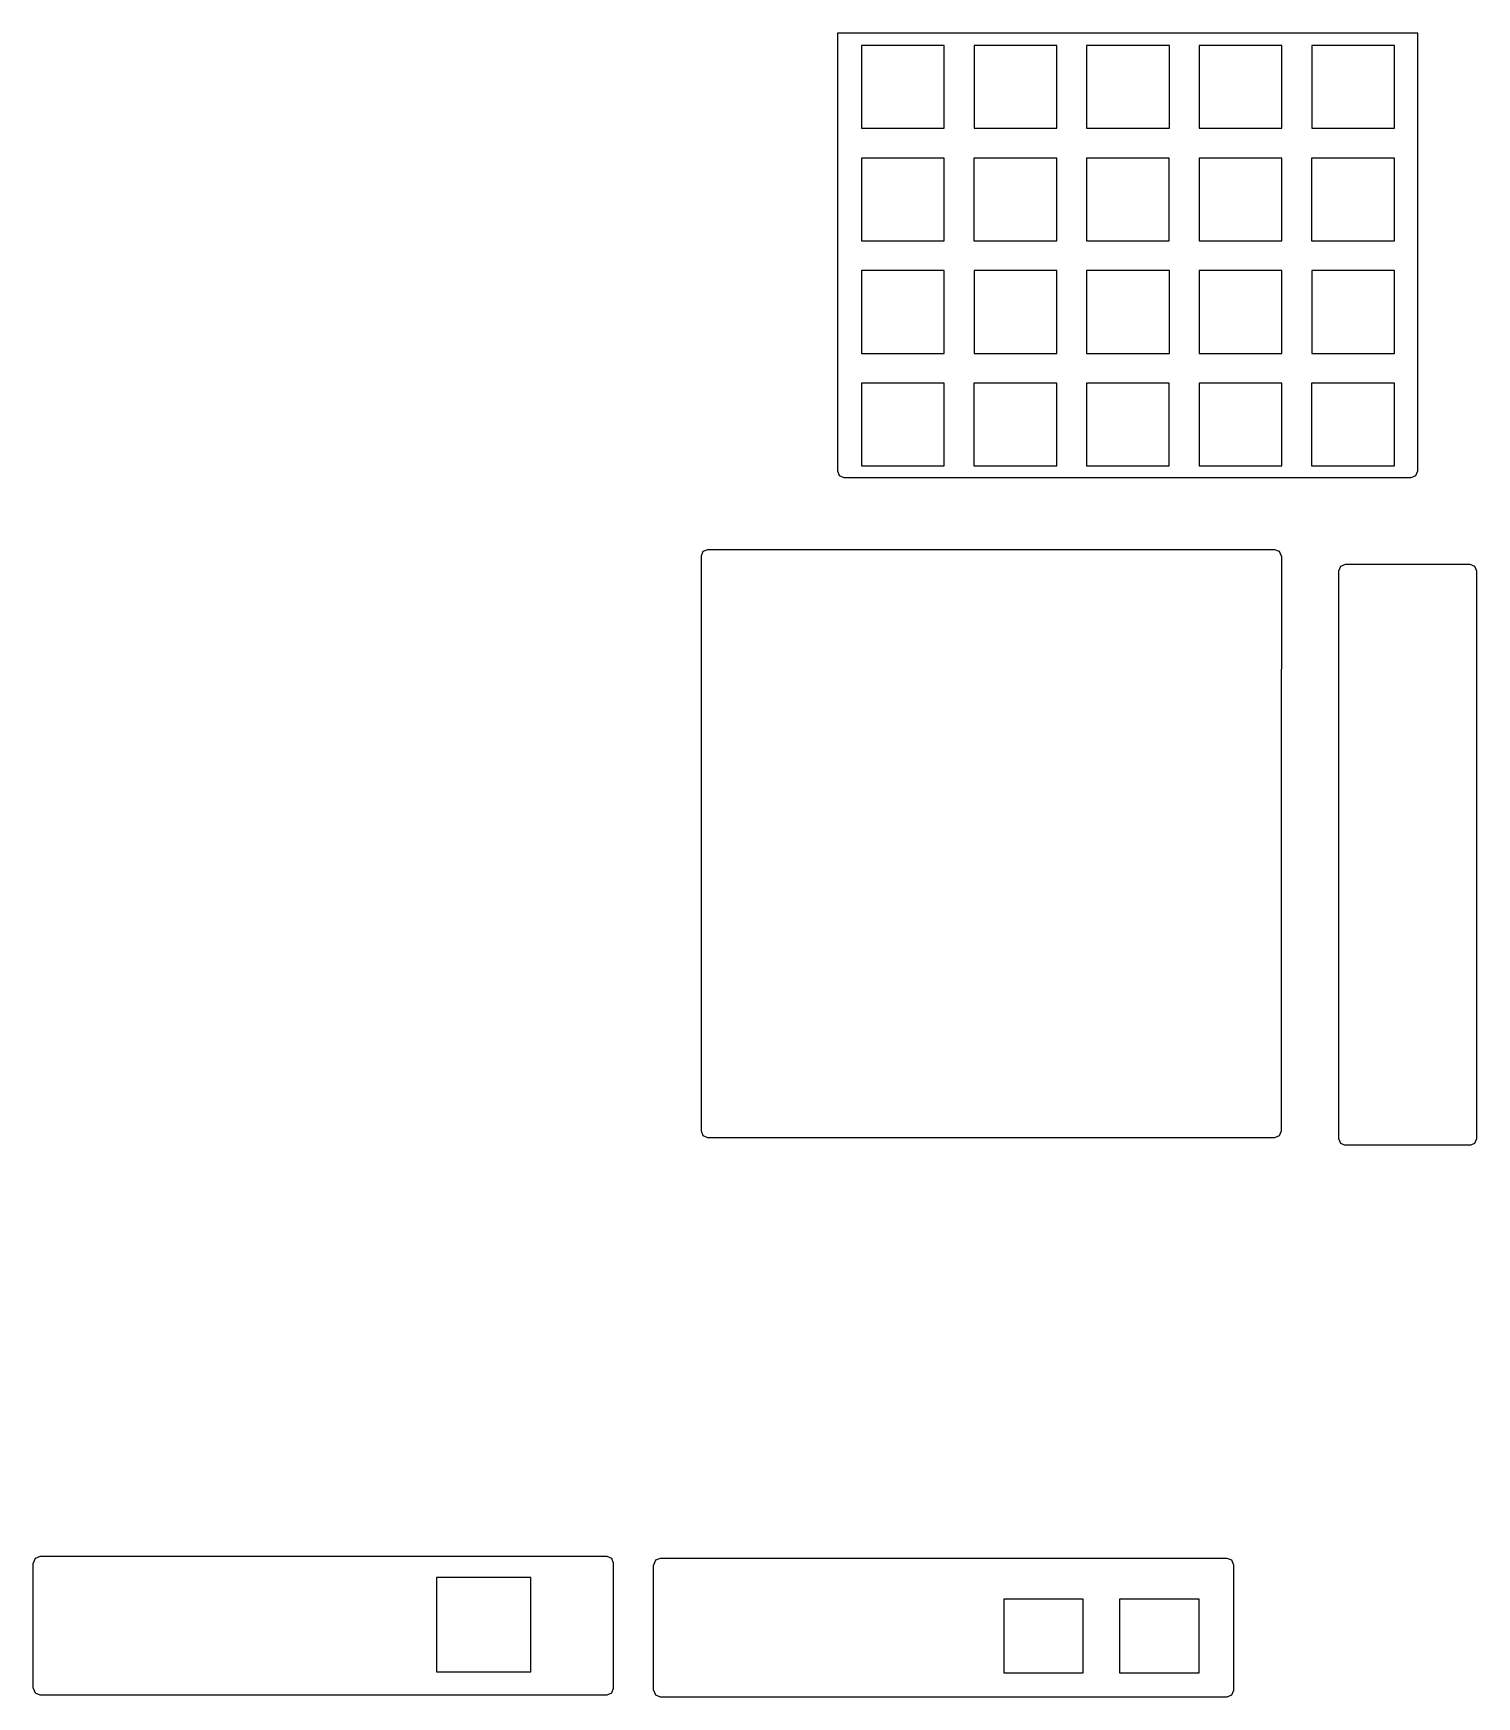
# Model space of a CAD drawing. Extents: x -29.3 to 39.6, y -26.1 to 53.4.
import ezdxf

# ---------------------------------------------------------------- set-up
doc = ezdxf.new("R2010")
doc.units = 0

msp = doc.modelspace()

# ---------------------------------------------------------------- linework, layer by layer
at = {"layer": 'Layer 1'}
for p, q in [((9.10374, 53.3557), (9.10374, 32.4554)), ((36.8291, 53.3557), (9.10374, 53.3557)), ((9.10374, 53.3557), (9.10374, 32.4554)), ((36.8291, 53.3557), (9.10374, 53.3557)), ((36.8291, 32.4554), (36.8291, 53.3557)), ((36.8291, 32.4554), (36.8291, 53.3557)), ((10.2579, 52.7715), (10.2579, 48.8209)), ((14.2091, 52.7715), (10.2579, 52.7715)), ((10.2579, 52.7715), (10.2579, 48.8209)), ((14.2091, 52.7715), (10.2579, 52.7715)), ((14.2091, 48.8209), (14.2091, 52.7715)), ((14.2091, 48.8209), (14.2091, 52.7715)), ((15.6313, 52.7715), (15.6313, 48.8209)), ((19.5826, 52.7715), (15.6313, 52.7715)), ((15.6313, 52.7715), (15.6313, 48.8209)), ((19.5826, 52.7715), (15.6313, 52.7715)), ((19.5826, 48.8209), (19.5826, 52.7715)), ((19.5826, 48.8209), (19.5826, 52.7715)), ((21.0105, 52.7715), (21.0105, 48.8209)), ((24.9618, 52.7715), (21.0105, 52.7715)), ((21.0105, 52.7715), (21.0105, 48.8209)), ((24.9618, 52.7715), (21.0105, 52.7715)), ((24.9618, 48.8209), (24.9618, 52.7715)), ((24.9618, 48.8209), (24.9618, 52.7715)), ((26.3868, 52.7715), (26.3868, 48.8209)), ((30.3381, 52.7715), (26.3868, 52.7715)), ((26.3868, 52.7715), (26.3868, 48.8209)), ((30.3381, 52.7715), (26.3868, 52.7715)), ((30.3381, 48.8209), (30.3381, 52.7715)), ((30.3381, 48.8209), (30.3381, 52.7715)), ((35.7144, 52.7715), (31.7632, 52.7715)), ((31.7632, 52.7715), (31.7632, 48.8209)), ((35.7144, 52.7715), (31.7632, 52.7715)), ((31.7632, 52.7715), (31.7632, 48.8209)), ((35.7144, 48.8209), (35.7144, 52.7715)), ((35.7144, 48.8209), (35.7144, 52.7715)), ((10.2579, 48.8209), (14.2091, 48.8209)), ((10.2579, 48.8209), (14.2091, 48.8209)), ((15.6313, 48.8209), (19.5826, 48.8209)), ((15.6313, 48.8209), (19.5826, 48.8209)), ((21.0105, 48.8209), (24.9618, 48.8209)), ((21.0105, 48.8209), (24.9618, 48.8209)), ((26.3868, 48.8209), (30.3381, 48.8209)), ((26.3868, 48.8209), (30.3381, 48.8209)), ((31.7632, 48.8209), (35.7144, 48.8209)), ((31.7632, 48.8209), (35.7144, 48.8209)), ((10.255, 47.393), (10.255, 43.4417)), ((14.2062, 47.393), (10.255, 47.393)), ((10.255, 47.393), (10.255, 43.4417)), ((14.2062, 47.393), (10.255, 47.393)), ((14.2062, 43.4417), (14.2062, 47.393)), ((14.2062, 43.4417), (14.2062, 47.393)), ((15.6285, 47.393), (15.6285, 43.4417)), ((19.5797, 47.393), (15.6285, 47.393)), ((15.6285, 47.393), (15.6285, 43.4417)), ((19.5797, 47.393), (15.6285, 47.393)), ((19.5797, 43.4417), (19.5797, 47.393)), ((19.5797, 43.4417), (19.5797, 47.393)), ((21.0076, 47.393), (21.0076, 43.4417)), ((24.9589, 47.393), (21.0076, 47.393)), ((21.0076, 47.393), (21.0076, 43.4417)), ((24.9589, 47.393), (21.0076, 47.393)), ((24.9589, 43.4417), (24.9589, 47.393)), ((24.9589, 43.4417), (24.9589, 47.393)), ((30.3352, 47.393), (26.384, 47.393)), ((26.384, 47.393), (26.384, 43.4417)), ((30.3352, 47.393), (26.384, 47.393)), ((26.384, 47.393), (26.384, 43.4417)), ((30.3352, 43.4417), (30.3352, 47.393)), ((30.3352, 43.4417), (30.3352, 47.393)), ((35.7116, 47.393), (31.7603, 47.393)), ((31.7603, 47.393), (31.7603, 43.4417)), ((35.7116, 47.393), (31.7603, 47.393)), ((31.7603, 47.393), (31.7603, 43.4417)), ((35.7116, 43.4417), (35.7116, 47.393)), ((35.7116, 43.4417), (35.7116, 47.393)), ((10.255, 43.4417), (14.2062, 43.4417)), ((10.255, 43.4417), (14.2062, 43.4417)), ((15.6285, 43.4417), (19.5797, 43.4417)), ((15.6285, 43.4417), (19.5797, 43.4417)), ((21.0076, 43.4417), (24.9589, 43.4417)), ((21.0076, 43.4417), (24.9589, 43.4417)), ((26.384, 43.4417), (30.3352, 43.4417)), ((26.384, 43.4417), (30.3352, 43.4417)), ((31.7603, 43.4417), (35.7116, 43.4417)), ((31.7603, 43.4417), (35.7116, 43.4417)), ((10.2579, 42.0195), (10.2579, 38.0683)), ((14.2091, 42.0195), (10.2579, 42.0195)), ((10.2579, 42.0195), (10.2579, 38.0683)), ((14.2091, 42.0195), (10.2579, 42.0195)), ((14.2091, 38.0683), (14.2091, 42.0195)), ((14.2091, 38.0683), (14.2091, 42.0195)), ((19.5826, 42.0195), (15.6313, 42.0195)), ((15.6313, 42.0195), (15.6313, 38.0683)), ((19.5826, 42.0195), (15.6313, 42.0195)), ((15.6313, 42.0195), (15.6313, 38.0683)), ((19.5826, 38.0683), (19.5826, 42.0195)), ((19.5826, 38.0683), (19.5826, 42.0195)), ((24.9618, 42.0195), (21.0105, 42.0195)), ((21.0105, 42.0195), (21.0105, 38.0683)), ((24.9618, 42.0195), (21.0105, 42.0195)), ((21.0105, 42.0195), (21.0105, 38.0683)), ((24.9618, 38.0683), (24.9618, 42.0195)), ((24.9618, 38.0683), (24.9618, 42.0195)), ((26.3868, 42.0195), (26.3868, 38.0683)), ((30.3381, 42.0195), (26.3868, 42.0195)), ((26.3868, 42.0195), (26.3868, 38.0683)), ((30.3381, 42.0195), (26.3868, 42.0195)), ((30.3381, 38.0683), (30.3381, 42.0195)), ((30.3381, 38.0683), (30.3381, 42.0195)), ((35.7144, 42.0195), (31.7632, 42.0195)), ((31.7632, 42.0195), (31.7632, 38.0683)), ((35.7144, 42.0195), (31.7632, 42.0195)), ((31.7632, 42.0195), (31.7632, 38.0683)), ((35.7144, 38.0683), (35.7144, 42.0195)), ((35.7144, 38.0683), (35.7144, 42.0195)), ((10.2579, 38.0683), (14.2091, 38.0683)), ((10.2579, 38.0683), (14.2091, 38.0683)), ((15.6313, 38.0683), (19.5826, 38.0683)), ((15.6313, 38.0683), (19.5826, 38.0683)), ((21.0105, 38.0683), (24.9618, 38.0683)), ((21.0105, 38.0683), (24.9618, 38.0683)), ((26.3868, 38.0683), (30.3381, 38.0683)), ((26.3868, 38.0683), (30.3381, 38.0683)), ((31.7632, 38.0683), (35.7144, 38.0683)), ((31.7632, 38.0683), (35.7144, 38.0683)), ((14.2062, 36.6403), (10.255, 36.6403)), ((10.255, 36.6403), (10.255, 32.6891)), ((14.2062, 36.6403), (10.255, 36.6403)), ((10.255, 36.6403), (10.255, 32.6891)), ((14.2062, 32.6891), (14.2062, 36.6403)), ((14.2062, 32.6891), (14.2062, 36.6403)), ((15.6285, 36.6403), (15.6285, 32.6891)), ((19.5797, 36.6403), (15.6285, 36.6403)), ((15.6285, 36.6403), (15.6285, 32.6891)), ((19.5797, 36.6403), (15.6285, 36.6403)), ((19.5797, 32.6891), (19.5797, 36.6403)), ((19.5797, 32.6891), (19.5797, 36.6403)), ((21.0076, 36.6403), (21.0076, 32.6891)), ((24.9589, 36.6403), (21.0076, 36.6403)), ((21.0076, 36.6403), (21.0076, 32.6891)), ((24.9589, 36.6403), (21.0076, 36.6403)), ((24.9589, 32.6891), (24.9589, 36.6403)), ((24.9589, 32.6891), (24.9589, 36.6403)), ((26.384, 36.6403), (26.384, 32.6891)), ((30.3352, 36.6403), (26.384, 36.6403)), ((26.384, 36.6403), (26.384, 32.6891)), ((30.3352, 36.6403), (26.384, 36.6403)), ((30.3352, 32.6891), (30.3352, 36.6403)), ((30.3352, 32.6891), (30.3352, 36.6403)), ((31.7603, 36.6403), (31.7603, 32.6891)), ((35.7116, 36.6403), (31.7603, 36.6403)), ((31.7603, 36.6403), (31.7603, 32.6891)), ((35.7116, 36.6403), (31.7603, 36.6403)), ((35.7116, 32.6891), (35.7116, 36.6403)), ((35.7116, 32.6891), (35.7116, 36.6403)), ((10.255, 32.6891), (14.2062, 32.6891)), ((10.255, 32.6891), (14.2062, 32.6891)), ((15.6285, 32.6891), (19.5797, 32.6891)), ((15.6285, 32.6891), (19.5797, 32.6891)), ((21.0076, 32.6891), (24.9589, 32.6891)), ((21.0076, 32.6891), (24.9589, 32.6891)), ((26.384, 32.6891), (30.3352, 32.6891)), ((26.384, 32.6891), (30.3352, 32.6891)), ((31.7603, 32.6891), (35.7116, 32.6891)), ((31.7603, 32.6891), (35.7116, 32.6891)), ((9.10388, 32.4547), (9.196435, 32.231178)), ((9.10388, 32.4547), (9.196435, 32.231178)), ((9.196435, 32.231178), (9.419936, 32.138572)), ((9.196435, 32.231178), (9.419936, 32.138572)), ((9.41987, 32.1393), (36.513, 32.1393)), ((9.41987, 32.1393), (36.513, 32.1393)), ((36.5133, 32.1386), (36.736848, 32.23118)), ((36.5133, 32.1386), (36.736848, 32.23118)), ((36.736848, 32.23118), (36.829428, 32.454728)), ((36.736848, 32.23118), (36.829428, 32.454728)), ((2.90609, 28.6917), (2.682603, 28.599102)), ((2.90609, 28.6917), (2.682603, 28.599102)), ((29.9988, 28.6921), (2.90566, 28.6921)), ((29.9988, 28.6921), (2.90566, 28.6921)), ((30.222921, 28.599077), (29.999445, 28.691658)), ((30.222921, 28.599077), (29.999445, 28.691658)), ((2.58954, 28.3759), (2.58954, 26.8211)), ((2.58954, 28.3759), (2.58954, 26.8211)), ((2.682603, 28.599102), (2.59004, 28.3756)), ((2.682603, 28.599102), (2.59004, 28.3756)), ((30.3155, 28.3756), (30.222921, 28.599077)), ((30.3155, 28.3756), (30.222921, 28.599077)), ((30.3149, 28.3759), (30.3149, 22.991)), ((30.3149, 28.3759), (30.3149, 22.991)), ((33.131905, 27.889531), (33.039314, 27.666045)), ((33.131905, 27.889531), (33.039314, 27.666045)), ((33.3554, 27.9821), (33.131905, 27.889531)), ((33.3554, 27.9821), (33.131905, 27.889531)), ((39.3296, 27.9823), (33.3547, 27.9823)), ((39.3296, 27.9823), (33.3547, 27.9823)), ((39.553519, 27.889576), (39.330042, 27.982155)), ((39.553519, 27.889576), (39.330042, 27.982155)), ((39.6461, 27.6661), (39.553519, 27.889576)), ((39.6461, 27.6661), (39.553519, 27.889576)), ((33.0393, 27.6662), (33.0393, 0.57304)), ((33.0393, 27.6662), (33.0393, 0.57304)), ((39.6458, 0.57304), (39.6458, 27.6662)), ((39.6458, 0.57304), (39.6458, 27.6662)), ((2.58954, 26.8211), (2.58954, 0.935865)), ((2.58954, 26.8211), (2.58954, 0.935865)), ((30.3149, 0.935865), (30.3149, 22.991)), ((30.3149, 0.935865), (30.3149, 22.991)), ((2.59004, 0.935148), (2.68262, 0.711671)), ((2.59004, 0.935148), (2.68262, 0.711671)), ((30.222876, 0.711672), (30.315455, 0.935149)), ((30.222876, 0.711672), (30.315455, 0.935149)), ((2.68262, 0.711671), (2.906096, 0.61909)), ((2.68262, 0.711671), (2.906096, 0.61909)), ((2.90566, 0.619737), (29.9988, 0.619737)), ((2.90566, 0.619737), (29.9988, 0.619737)), ((29.9994, 0.619091), (30.222876, 0.711672)), ((29.9994, 0.619091), (30.222876, 0.711672)), ((33.0393, 0.572755), (33.131865, 0.349222)), ((33.0393, 0.572755), (33.131865, 0.349222)), ((33.131865, 0.349222), (33.355386, 0.256627)), ((33.131865, 0.349222), (33.355386, 0.256627)), ((39.3296, 0.256912), (33.3547, 0.256912)), ((39.3296, 0.256912), (33.3547, 0.256912)), ((39.3301, 0.256627), (39.553602, 0.349232)), ((39.3301, 0.256627), (39.553602, 0.349232)), ((39.553602, 0.349232), (39.646158, 0.572755)), ((39.553602, 0.349232), (39.646158, 0.572755)), ((-29.216078, -19.48518), (-29.308658, -19.708658)), ((-29.216078, -19.48518), (-29.308658, -19.708658)), ((-29.3083, -25.6834), (-29.3083, -19.7092)), ((-29.3083, -25.6834), (-29.3083, -19.7092)), ((-28.9926, -19.3926), (-29.216078, -19.48518)), ((-28.9926, -19.3926), (-29.216078, -19.48518)), ((-1.89908, -19.3931), (-28.9922, -19.3931)), ((-1.89908, -19.3931), (-28.9922, -19.3931)), ((-1.67574, -19.485223), (-1.899216, -19.392642)), ((-1.67574, -19.485223), (-1.899216, -19.392642)), ((-1.58316, -19.7087), (-1.67574, -19.485223)), ((-1.58316, -19.7087), (-1.67574, -19.485223)), ((-1.58295, -25.6834), (-1.58295, -19.7092)), ((-1.58295, -25.6834), (-1.58295, -19.7092)), ((0.414453, -19.575456), (0.321848, -19.798958)), ((0.414453, -19.575456), (0.321848, -19.798958)), ((0.322422, -25.7737), (0.322422, -19.7996)), ((0.322422, -25.7737), (0.322422, -19.7996)), ((0.637976, -19.4829), (0.414453, -19.575456)), ((0.637976, -19.4829), (0.414453, -19.575456)), ((27.7317, -19.4834), (0.63855, -19.4834)), ((27.7317, -19.4834), (0.63855, -19.4834)), ((27.954795, -19.575498), (27.731272, -19.482942)), ((27.954795, -19.575498), (27.731272, -19.482942)), ((28.0474, -19.799), (27.954795, -19.575498)), ((28.0474, -19.799), (27.954795, -19.575498)), ((28.0478, -25.7737), (28.0478, -19.7996)), ((28.0478, -25.7737), (28.0478, -19.7996)), ((-10.0439, -20.3974), (-10.0439, -24.9049)), ((-5.54208, -20.3974), (-10.0439, -20.3974)), ((-10.0439, -20.3974), (-10.0439, -24.9049)), ((-5.54208, -20.3974), (-10.0439, -20.3974)), ((-5.53921, -24.9049), (-5.54208, -20.3974)), ((-5.53921, -24.9049), (-5.54208, -20.3974)), ((17.0636, -21.4218), (20.8371, -21.4218)), ((17.0636, -24.9694), (17.0636, -21.4218)), ((17.0636, -21.4218), (20.8371, -21.4218)), ((17.0636, -24.9694), (17.0636, -21.4218)), ((20.8371, -21.4218), (20.8371, -24.9694)), ((20.8371, -21.4218), (20.8371, -24.9694)), ((22.5983, -21.4218), (26.3711, -21.4218)), ((22.5983, -24.9694), (22.5983, -21.4218)), ((22.5983, -21.4218), (26.3711, -21.4218)), ((22.5983, -24.9694), (22.5983, -21.4218)), ((26.3711, -21.4218), (26.3711, -24.9694)), ((26.3711, -21.4218), (26.3711, -24.9694)), ((-10.0439, -24.9049), (-5.53921, -24.9049)), ((-10.0439, -24.9049), (-5.53921, -24.9049)), ((20.8371, -24.9694), (17.0636, -24.9694)), ((20.8371, -24.9694), (17.0636, -24.9694)), ((26.3711, -24.9694), (22.5983, -24.9694)), ((26.3711, -24.9694), (22.5983, -24.9694)), ((-29.3086, -25.6833), (-29.216019, -25.906776)), ((-29.3086, -25.6833), (-29.216019, -25.906776)), ((-29.216019, -25.906776), (-28.992542, -25.999355)), ((-29.216019, -25.906776), (-28.992542, -25.999355)), ((-28.9922, -25.9995), (-1.89908, -25.9995)), ((-28.9922, -25.9995), (-1.89908, -25.9995)), ((-1.89922, -25.9994), (-1.675745, -25.90682)), ((-1.89922, -25.9994), (-1.675745, -25.90682)), ((-1.675745, -25.90682), (-1.583164, -25.683345)), ((-1.675745, -25.90682), (-1.583164, -25.683345)), ((0.321848, -25.7736), (0.414428, -25.997148)), ((0.321848, -25.7736), (0.414428, -25.997148)), ((0.414428, -25.997148), (0.637976, -26.089728)), ((0.414428, -25.997148), (0.637976, -26.089728)), ((0.63855, -26.0899), (27.7317, -26.0899)), ((0.63855, -26.0899), (27.7317, -26.0899)), ((27.7312, -26.0897), (27.954748, -25.99712)), ((27.7312, -26.0897), (27.954748, -25.99712)), ((27.954748, -25.99712), (28.047328, -25.773572)), ((27.954748, -25.99712), (28.047328, -25.773572))]:
    msp.add_line(p, q, dxfattribs=at)

doc.saveas('drawing.dxf')
